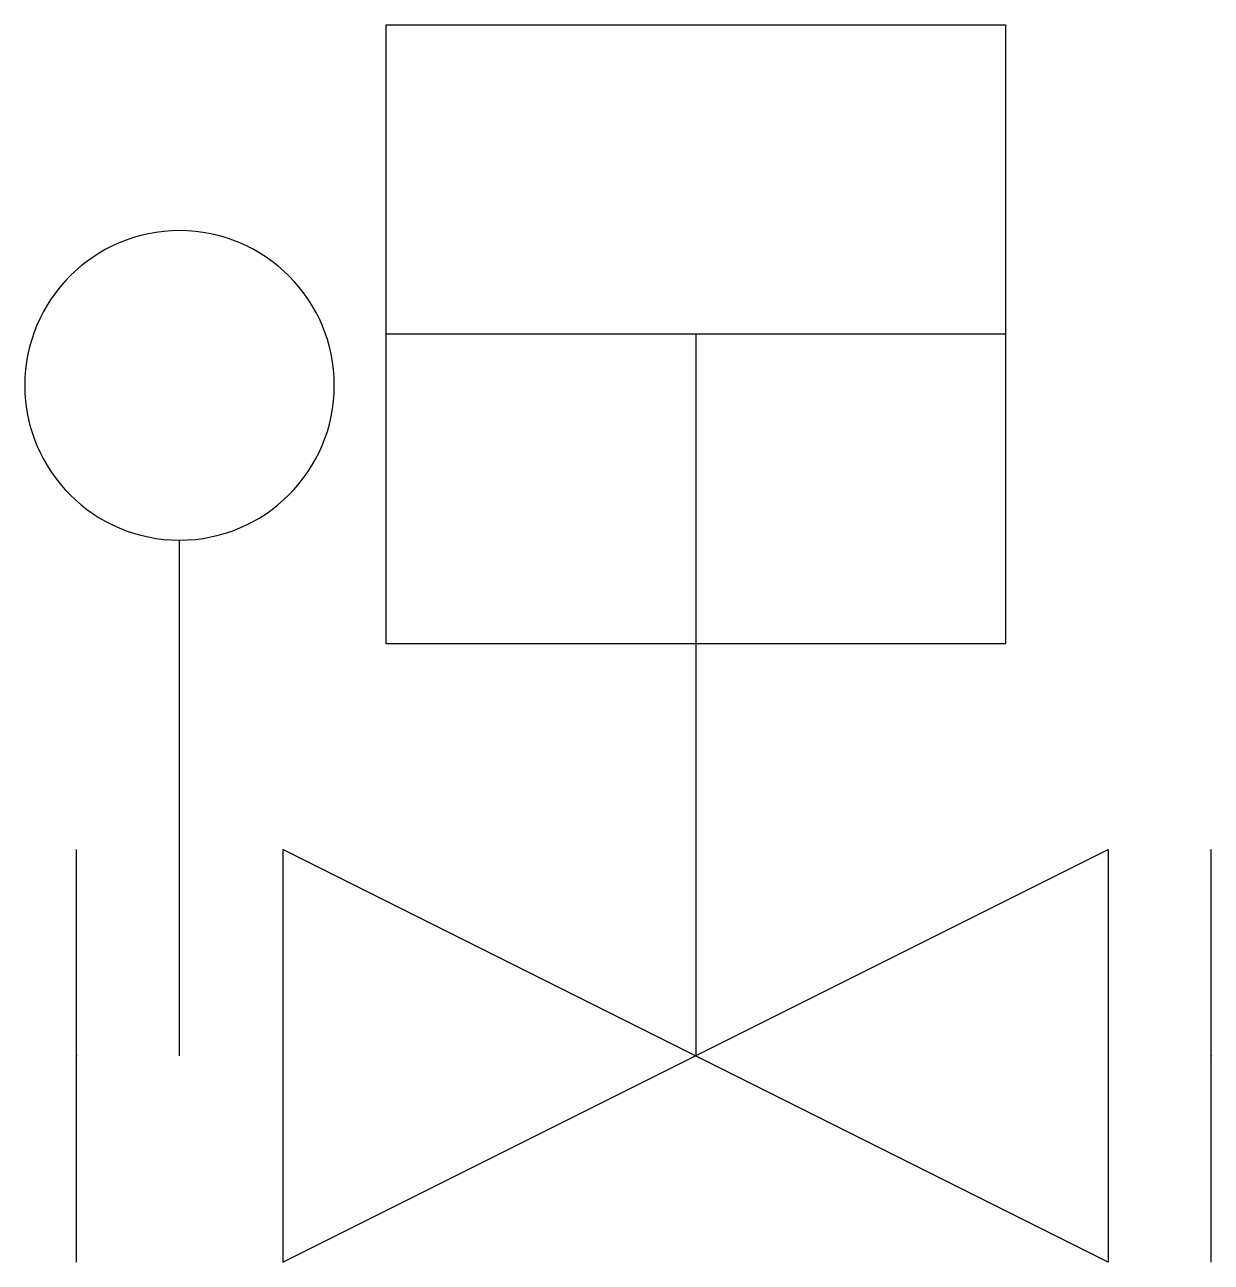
# Model space of a CAD drawing. Header units: inches. Extents: x 0 to 0.0115, y 0 to 0.012.
import ezdxf

# ---------------------------------------------------------------- set-up
doc = ezdxf.new("R2010")
doc.units = ezdxf.units.IN
doc.header["$MEASUREMENT"] = 0
doc.layers.add('Level 7', color=9, linetype='Continuous')

# ---------------------------------------------------------------- blocks, each defined once
blk = doc.blocks.new('01002A')
at = {"layer": 'Level 7', "color": 2, "linetype": 'Continuous'}
for p, q in [((0.005, 0), (0.005, 0.005)), ((-0.005, -0.002), (-0.005, 0.002)), ((0.006, -0.002), (0.006, 0.002))]:
    blk.add_line(p, q, dxfattribs=at)
blk.add_lwpolyline([(-0.004, 0.002), (-0.004, -0.002), (0.004, 0.002), (0.004, -0.002), (-0.004, 0.002)], dxfattribs=at)
blk.add_circle((0.005, 0.0065), 0.0015, dxfattribs=at)
blk = doc.blocks.new('piston')
at = {"layer": 'Level 7', "color": 2, "linetype": 'Continuous'}
for p, q in [((0.027356, -0.054836), (0.021356, -0.054836)), ((0.024356, -0.054836), (0.024356, -0.057836)), ((0.024356, -0.057836), (0.024356, -0.061836))]:
    blk.add_line(p, q, dxfattribs=at)
blk.add_lwpolyline([(0.027356, -0.051836), (0.027356, -0.057836), (0.021356, -0.057836), (0.021356, -0.051836), (0.027356, -0.051836)], dxfattribs=at)
blk = doc.blocks.new('left_gate_piston_open_valve')
for p in [(0.018364, -0.062331), (0.029364, -0.062331)]:
    blk.add_point(p)
at = {"color": 90}
blk.add_blockref('piston', (0.000012, -0.000499), dxfattribs=at)
at = {"color": 2, "linetype": 'Continuous', "xscale": -1}
blk.add_blockref('01002A', (0.024364, -0.062331), dxfattribs=at)

msp = doc.modelspace()

# ---------------------------------------------------------------- block references
at = {"color": 90}
msp.add_blockref('left_gate_piston_open_valve', (-0.017851, 0.064332), dxfattribs=at)

doc.saveas('drawing.dxf')
